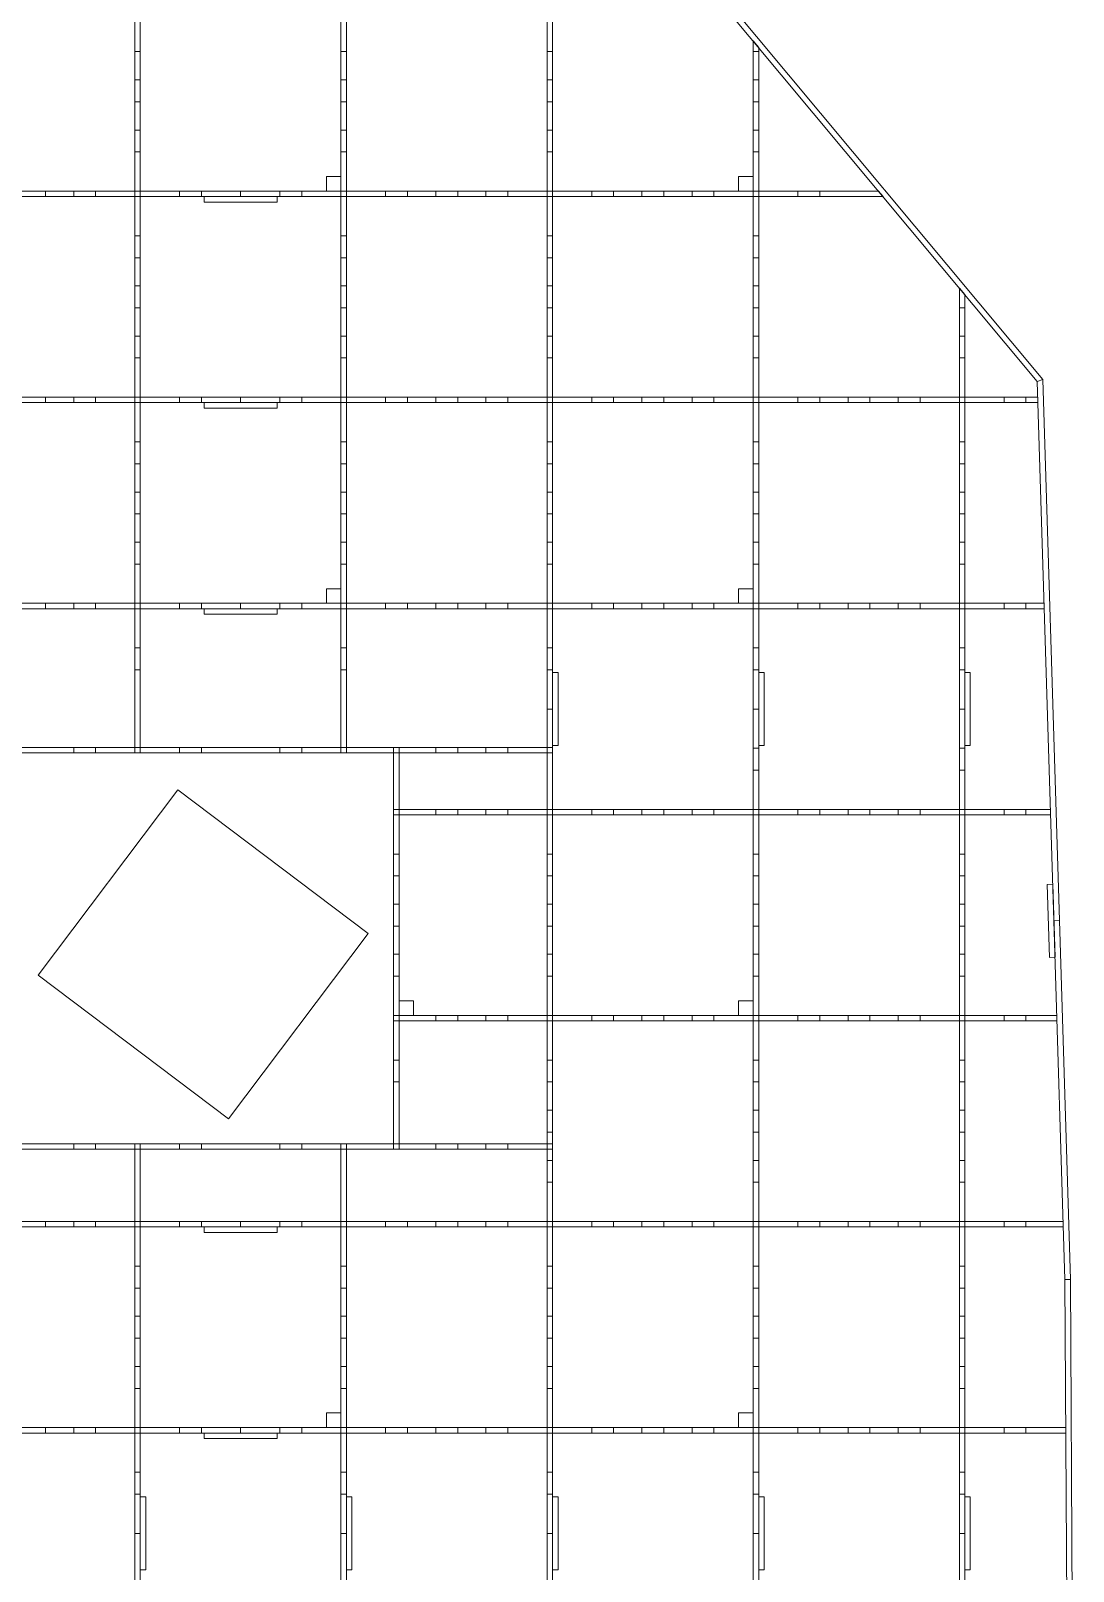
# Model space of a CAD drawing. Header units: millimetres. Extents: x -20225 to 19535, y -17853 to 10707.
# Drawn here: x 13927 to 16784, y -3579 to 644 of the extents above; entities that cross this region are included whole.
import ezdxf

# ---------------------------------------------------------------- set-up
doc = ezdxf.new("R2010")
doc.units = ezdxf.units.MM
doc.linetypes.add('HIDDEN', pattern=[1.905, 1.27, -0.635])

msp = doc.modelspace()

# ---------------------------------------------------------------- linework, layer by layer
at = {"linetype": 'Continuous', "lineweight": 15}
for p, q in [((16685.7, -317.1), (15417.5, 1202.9)), ((16700.5, -311.5), (15429.1, 1212.6)), ((14212, 754.7), (14212, 204.7)), ((14227, 204.7), (14227, 754.7)), ((14777, 754.7), (14777, 204.7)), ((14792, 204.7), (14792, 754.7)), ((15342, 754.7), (15342, 204.7)), ((15357, 204.7), (15357, 754.7)), ((15922, 598.3), (15907, 616.3)), ((15907, 616.3), (15907, 204.7)), ((15922, 204.7), (15922, 598.3)), ((14777, 244.7), (14737, 244.7)), ((14737, 244.7), (14737, 204.7)), ((14777, 204.7), (14777, 244.7)), ((15867, 244.7), (15867, 204.7)), ((15907, 244.7), (15867, 244.7)), ((15907, 204.7), (15907, 244.7)), ((14502, 189.7), (12242, 189.7)), ((14212, 204.7), (13662, 204.7)), ((14227, 204.7), (14212, 204.7)), ((14227, 189.7), (14212, 189.7)), ((14212, -360.3), (14212, 189.7)), ((14502, 204.7), (14227, 204.7)), ((14227, 189.7), (14227, -360.3)), ((14402, 174.7), (14402, 189.7)), ((14402, 189.7), (14602, 189.7)), ((14602, 174.7), (14402, 174.7)), ((14502, 189.7), (14502, 204.7)), ((14737, 204.7), (14502, 204.7)), ((15357, 189.7), (14502, 189.7)), ((14602, 189.7), (14602, 174.7)), ((14737, 204.7), (14777, 204.7)), ((14792, 204.7), (14777, 204.7)), ((14792, 189.7), (14777, 189.7)), ((14777, -360.3), (14777, 189.7)), ((15342, 204.7), (14792, 204.7)), ((14792, 189.7), (14792, -360.3)), ((15357, 204.7), (15342, 204.7)), ((15357, 189.7), (15342, 189.7)), ((15342, -360.3), (15342, 189.7)), ((16250.3, 204.7), (15357, 204.7)), ((15357, 189.7), (15357, 204.7)), ((15357, -360.3), (15357, 189.7)), ((15357, 189.7), (16262.9, 189.7)), ((15867, 204.7), (15907, 204.7)), ((15907, 204.7), (15922, 204.7)), ((15922, 189.7), (15907, 189.7)), ((15907, 189.7), (15907, -360.3)), ((15922, -360.3), (15922, 189.7)), ((16262.9, 189.7), (16250.3, 204.7)), ((16487, -79), (16472, -61)), ((16472, -61), (16472, -360.3)), ((16487, -360.3), (16487, -79)), ((16700.5, -311.5), (16685.7, -317.1)), ((16731.2, -1795.8), (16685.7, -317.1)), ((16746.2, -1795.3), (16700.5, -311.5)), ((12242, -360.3), (14502, -360.3)), ((14502, -375.3), (12242, -375.3)), ((14212, -360.3), (14227, -360.3)), ((14227, -375.3), (14212, -375.3)), ((14212, -925.3), (14212, -375.3)), ((14227, -375.3), (14227, -925.3)), ((14402, -390.3), (14402, -375.3)), ((14402, -375.3), (14602, -375.3)), ((14502, -375.3), (14502, -360.3)), ((14502, -360.3), (15357, -360.3)), ((15357, -375.3), (14502, -375.3)), ((14602, -375.3), (14602, -390.3)), ((14777, -360.3), (14792, -360.3)), ((14792, -375.3), (14777, -375.3)), ((14777, -925.3), (14777, -375.3)), ((14792, -375.3), (14792, -925.3)), ((15342, -360.3), (15357, -360.3)), ((15357, -375.3), (15342, -375.3)), ((15342, -925.3), (15342, -375.3)), ((15357, -375.3), (15357, -360.3)), ((16687, -360.3), (15357, -360.3)), ((15357, -375.3), (16687.5, -375.3)), ((15357, -925.3), (15357, -375.3)), ((15907, -360.3), (15922, -360.3)), ((15922, -375.3), (15907, -375.3)), ((15907, -375.3), (15907, -925.3)), ((15922, -925.3), (15922, -375.3)), ((16472, -360.3), (16487, -360.3)), ((16487, -375.3), (16472, -375.3)), ((16472, -375.3), (16472, -925.3)), ((16487, -925.3), (16487, -375.3)), ((16687.5, -375.3), (16687, -360.3)), ((14602, -390.3), (14402, -390.3)), ((14737, -925.3), (14737, -885.3)), ((14737, -885.3), (14777, -885.3)), ((14777, -885.3), (14777, -925.3)), ((15867, -885.3), (15867, -925.3)), ((15907, -885.3), (15867, -885.3)), ((15907, -925.3), (15907, -885.3)), ((12242, -925.3), (14502, -925.3)), ((14212, -925.3), (14227, -925.3)), ((14502, -940.3), (14502, -925.3)), ((14502, -925.3), (15357, -925.3)), ((14777, -925.3), (14737, -925.3)), ((14777, -925.3), (14792, -925.3)), ((15342, -925.3), (15357, -925.3)), ((15357, -940.3), (15357, -925.3)), ((16704.4, -925.3), (15357, -925.3)), ((15867, -925.3), (15907, -925.3)), ((15907, -925.3), (15922, -925.3)), ((16472, -925.3), (16487, -925.3)), ((16704.9, -940.3), (16704.4, -925.3)), ((14502, -940.3), (12242, -940.3)), ((14227, -940.3), (14212, -940.3)), ((14212, -1320.7), (14212, -940.3)), ((14227, -940.3), (14227, -1320.7)), ((14402, -955.3), (14402, -940.3)), ((14402, -940.3), (14602, -940.3)), ((14602, -955.3), (14402, -955.3)), ((15357, -940.3), (14502, -940.3)), ((14602, -940.3), (14602, -955.3)), ((14792, -940.3), (14777, -940.3)), ((14777, -1320.7), (14777, -940.3)), ((14792, -940.3), (14792, -1320.7)), ((15357, -940.3), (15342, -940.3)), ((15342, -1215.3), (15342, -940.3)), ((15357, -940.3), (16704.9, -940.3)), ((15357, -1115.3), (15357, -940.3)), ((15907, -940.3), (15907, -1215.3)), ((15922, -940.3), (15907, -940.3)), ((15922, -1215.3), (15922, -940.3)), ((16472, -940.3), (16472, -1215.3)), ((16487, -940.3), (16472, -940.3)), ((16487, -1215.3), (16487, -940.3)), ((15357, -1315.3), (15357, -1115.3)), ((15357, -1115.3), (15372, -1115.3)), ((15372, -1115.3), (15372, -1315.3)), ((15922, -1315.3), (15922, -1115.3)), ((15922, -1115.3), (15937, -1115.3)), ((15937, -1115.3), (15937, -1315.3)), ((16487, -1315.3), (16487, -1115.3)), ((16487, -1115.3), (16502, -1115.3)), ((16502, -1115.3), (16502, -1315.3)), ((15342, -1320.7), (15342, -1215.3)), ((15357, -1215.3), (15342, -1215.3)), ((15922, -1215.3), (15907, -1215.3)), ((15907, -1215.3), (15907, -1490.3)), ((15922, -1490.3), (15922, -1215.3)), ((16487, -1215.3), (16472, -1215.3)), ((16472, -1215.3), (16472, -1490.3)), ((16487, -1490.3), (16487, -1215.3)), ((13859.7, -1320.7), (14921.3, -1320.7)), ((14921.3, -1335.7), (13859.7, -1335.7)), ((14212, -1320.7), (14227, -1320.7)), ((14777, -1320.7), (14792, -1320.7)), ((14921.3, -2422.1), (14921.3, -1320.7)), ((14936.3, -1320.7), (14921.3, -1320.7)), ((14921.3, -1335.7), (14921.3, -1320.7)), ((14936.3, -1320.7), (14936.3, -2422.1)), ((14936.3, -1320.7), (15357, -1320.7)), ((14936.3, -1320.7), (14936.3, -1335.7)), ((15357, -1335.7), (14936.3, -1335.7)), ((15342, -1320.7), (15357, -1320.7)), ((15357, -1335.7), (15342, -1335.7)), ((15342, -1490.3), (15342, -1335.7)), ((15372, -1315.3), (15357, -1315.3)), ((15357, -1320.7), (15357, -1315.3)), ((15357, -1335.7), (15357, -1320.7)), ((15357, -1490.3), (15357, -1335.7)), ((15937, -1315.3), (15922, -1315.3)), ((16502, -1315.3), (16487, -1315.3)), ((14330, -1436.9), (13946.9, -1944.6)), ((14852, -1830.9), (14330, -1436.9)), ((14936.3, -1490.3), (14936.3, -1505.3)), ((14936.3, -1490.3), (15357, -1490.3)), ((15357, -1505.3), (14936.3, -1505.3)), ((15342, -1490.3), (15357, -1490.3)), ((15342, -2055.3), (15342, -1505.3)), ((15357, -1505.3), (15342, -1505.3)), ((16721.8, -1490.3), (15357, -1490.3)), ((15357, -1505.3), (15357, -1490.3)), ((15357, -1505.3), (16722.2, -1505.3)), ((15357, -2055.3), (15357, -1505.3)), ((15907, -1490.3), (15922, -1490.3)), ((15907, -1505.3), (15907, -2055.3)), ((15922, -1505.3), (15907, -1505.3)), ((15922, -2055.3), (15922, -1505.3)), ((16472, -1490.3), (16487, -1490.3)), ((16472, -1505.3), (16472, -2055.3)), ((16487, -1505.3), (16472, -1505.3)), ((16487, -2055.3), (16487, -1505.3)), ((16722.2, -1505.3), (16721.8, -1490.3)), ((16728.1, -1695.8), (16713.1, -1696.3)), ((16713.1, -1696.3), (16719.3, -1896.2)), ((16734.3, -1895.7), (16728.1, -1695.8)), ((16731.2, -1795.8), (16746.2, -1795.3)), ((16761.5, -2779.6), (16731.2, -1795.8)), ((16776.5, -2779.4), (16746.2, -1795.3)), ((14468.9, -2338.6), (14852, -1830.9)), ((16719.3, -1896.2), (16734.3, -1895.7)), ((13946.9, -1944.6), (14468.9, -2338.6)), ((14936.3, -2055.3), (14936.3, -2015.3)), ((14936.3, -2015.3), (14976.3, -2015.3)), ((14976.3, -2015.3), (14976.3, -2055.3)), ((15907, -2015.3), (15867, -2015.3)), ((15867, -2015.3), (15867, -2055.3)), ((15907, -2055.3), (15907, -2015.3)), ((14936.3, -2055.3), (14936.3, -2070.3)), ((14936.3, -2055.3), (15357, -2055.3)), ((14976.3, -2055.3), (14936.3, -2055.3)), ((15342, -2055.3), (15357, -2055.3)), ((15357, -2070.3), (15357, -2055.3)), ((16739.2, -2055.3), (15357, -2055.3)), ((15867, -2055.3), (15907, -2055.3)), ((15907, -2055.3), (15922, -2055.3)), ((16472, -2055.3), (16487, -2055.3)), ((16739.6, -2070.3), (16739.2, -2055.3)), ((15357, -2070.3), (14936.3, -2070.3)), ((15342, -2407.1), (15342, -2070.3)), ((15357, -2070.3), (15342, -2070.3)), ((15357, -2070.3), (16739.6, -2070.3)), ((15357, -2407.1), (15357, -2070.3)), ((15907, -2070.3), (15907, -2620.3)), ((15922, -2070.3), (15907, -2070.3)), ((15922, -2620.3), (15922, -2070.3)), ((16487, -2070.3), (16472, -2070.3)), ((16472, -2070.3), (16472, -2620.3)), ((16487, -2620.3), (16487, -2070.3)), ((13859.7, -2407.1), (14921.3, -2407.1)), ((14921.3, -2422.1), (14921.3, -2407.1)), ((14936.3, -2407.1), (15357, -2407.1)), ((14936.3, -2407.1), (14936.3, -2422.1)), ((15342, -2407.1), (15357, -2407.1)), ((15357, -2422.1), (15357, -2407.1)), ((14921.3, -2422.1), (13859.7, -2422.1)), ((14212, -2620.3), (14212, -2422.1)), ((14227, -2422.1), (14212, -2422.1)), ((14227, -2422.1), (14227, -2620.3)), ((14792, -2422.1), (14777, -2422.1)), ((14777, -2620.3), (14777, -2422.1)), ((14792, -2422.1), (14792, -2620.3)), ((14921.3, -2422.1), (14936.3, -2422.1)), ((15357, -2422.1), (14936.3, -2422.1)), ((15357, -2422.1), (15342, -2422.1)), ((15342, -2620.3), (15342, -2422.1)), ((15357, -2620.3), (15357, -2422.1)), ((12517, -2620.3), (14502, -2620.3)), ((14502, -2635.3), (12517, -2635.3)), ((14212, -2620.3), (14227, -2620.3)), ((14212, -3185.3), (14212, -2635.3)), ((14227, -2635.3), (14212, -2635.3)), ((14227, -2635.3), (14227, -3185.3)), ((14402, -2635.3), (14602, -2635.3)), ((14402, -2650.3), (14402, -2635.3)), ((14602, -2650.3), (14402, -2650.3)), ((14502, -2635.3), (14502, -2620.3)), ((14502, -2620.3), (15357, -2620.3)), ((15357, -2635.3), (14502, -2635.3)), ((14602, -2635.3), (14602, -2650.3)), ((14777, -2620.3), (14792, -2620.3)), ((14792, -2635.3), (14777, -2635.3)), ((14777, -3185.3), (14777, -2635.3)), ((14792, -2635.3), (14792, -3185.3)), ((15342, -2620.3), (15357, -2620.3)), ((15342, -3185.3), (15342, -2635.3)), ((15357, -2635.3), (15342, -2635.3)), ((15357, -2635.3), (15357, -2620.3)), ((16756.6, -2620.3), (15357, -2620.3)), ((15357, -2635.3), (16757, -2635.3)), ((15357, -3185.3), (15357, -2635.3)), ((15907, -2620.3), (15922, -2620.3)), ((15907, -2635.3), (15907, -3185.3)), ((15922, -2635.3), (15907, -2635.3)), ((15922, -3185.3), (15922, -2635.3)), ((16472, -2620.3), (16487, -2620.3)), ((16487, -2635.3), (16472, -2635.3)), ((16472, -2635.3), (16472, -3185.3)), ((16487, -3185.3), (16487, -2635.3)), ((16757, -2635.3), (16756.6, -2620.3)), ((16776.5, -2779.4), (16761.5, -2779.6)), ((16769.1, -4152.9), (16761.5, -2779.6)), ((16784.1, -4152.8), (16776.5, -2779.4)), ((14737, -3145.3), (14777, -3145.3)), ((14737, -3185.3), (14737, -3145.3)), ((14777, -3145.3), (14777, -3185.3)), ((15907, -3145.3), (15867, -3145.3)), ((15867, -3145.3), (15867, -3185.3)), ((15907, -3185.3), (15907, -3145.3)), ((12517, -3185.3), (14502, -3185.3)), ((14502, -3200.3), (12517, -3200.3)), ((14212, -3185.3), (14227, -3185.3)), ((14212, -3475.3), (14212, -3200.3)), ((14227, -3200.3), (14212, -3200.3)), ((14227, -3200.3), (14227, -3475.3)), ((14402, -3215.3), (14402, -3200.3)), ((14402, -3200.3), (14602, -3200.3)), ((14502, -3200.3), (14502, -3185.3)), ((14502, -3185.3), (15357, -3185.3)), ((15357, -3200.3), (14502, -3200.3)), ((14602, -3200.3), (14602, -3215.3)), ((14777, -3185.3), (14737, -3185.3)), ((14777, -3185.3), (14792, -3185.3)), ((14777, -3475.3), (14777, -3200.3)), ((14792, -3200.3), (14777, -3200.3)), ((14792, -3200.3), (14792, -3475.3)), ((15342, -3185.3), (15357, -3185.3)), ((15342, -3475.3), (15342, -3200.3)), ((15357, -3200.3), (15342, -3200.3)), ((15357, -3200.3), (15357, -3185.3)), ((16763.7, -3185.3), (15357, -3185.3)), ((15357, -3200.3), (16763.8, -3200.3)), ((15357, -3375.3), (15357, -3200.3)), ((15867, -3185.3), (15907, -3185.3)), ((15907, -3185.3), (15922, -3185.3)), ((15907, -3200.3), (15907, -3475.3)), ((15922, -3200.3), (15907, -3200.3)), ((15922, -3475.3), (15922, -3200.3)), ((16472, -3185.3), (16487, -3185.3)), ((16472, -3200.3), (16472, -3475.3)), ((16487, -3200.3), (16472, -3200.3)), ((16487, -3475.3), (16487, -3200.3)), ((16763.8, -3200.3), (16763.7, -3185.3)), ((14602, -3215.3), (14402, -3215.3)), ((14227, -3575.3), (14227, -3375.3)), ((14227, -3375.3), (14242, -3375.3)), ((14242, -3375.3), (14242, -3575.3)), ((14792, -3575.3), (14792, -3375.3)), ((14792, -3375.3), (14807, -3375.3)), ((14807, -3375.3), (14807, -3575.3)), ((15357, -3375.3), (15372, -3375.3)), ((15357, -3575.3), (15357, -3375.3)), ((15372, -3375.3), (15372, -3575.3)), ((15922, -3375.3), (15937, -3375.3)), ((15922, -3575.3), (15922, -3375.3)), ((15937, -3375.3), (15937, -3575.3)), ((16487, -3375.3), (16502, -3375.3)), ((16487, -3575.3), (16487, -3375.3)), ((16502, -3375.3), (16502, -3575.3)), ((14227, -3475.3), (14212, -3475.3)), ((14212, -3750.3), (14212, -3475.3)), ((14227, -3475.3), (14227, -3750.3)), ((14792, -3475.3), (14777, -3475.3)), ((14777, -3750.3), (14777, -3475.3)), ((14792, -3475.3), (14792, -3750.3)), ((15357, -3475.3), (15342, -3475.3)), ((15342, -3750.3), (15342, -3475.3)), ((15907, -3475.3), (15907, -3750.3)), ((15922, -3475.3), (15907, -3475.3)), ((15922, -3750.3), (15922, -3475.3)), ((16472, -3475.3), (16472, -3750.3)), ((16487, -3475.3), (16472, -3475.3)), ((16487, -3750.3), (16487, -3475.3)), ((14242, -3575.3), (14227, -3575.3)), ((14807, -3575.3), (14792, -3575.3)), ((15372, -3575.3), (15357, -3575.3)), ((15357, -3750.3), (15357, -3575.3)), ((15937, -3575.3), (15922, -3575.3)), ((16502, -3575.3), (16487, -3575.3))]:
    msp.add_line(p, q, dxfattribs=at)
at = {"linetype": 'HIDDEN', "lineweight": 0}
for p, q in [((14212, 587.2), (14227, 587.2)), ((14777, 587.2), (14792, 587.2)), ((15342, 587.2), (15357, 587.2)), ((15907, 587.2), (15922, 587.2)), ((14227, 509.7), (14212, 509.7)), ((14792, 509.7), (14777, 509.7)), ((15357, 509.7), (15342, 509.7)), ((15922, 509.7), (15907, 509.7)), ((14212, 449.7), (14227, 449.7)), ((14777, 449.7), (14792, 449.7)), ((15342, 449.7), (15357, 449.7)), ((15907, 449.7), (15922, 449.7)), ((14227, 372.2), (14212, 372.2)), ((14792, 372.2), (14777, 372.2)), ((15357, 372.2), (15342, 372.2)), ((15922, 372.2), (15907, 372.2)), ((14212, 312.2), (14227, 312.2)), ((14777, 312.2), (14792, 312.2)), ((15342, 312.2), (15357, 312.2)), ((15907, 312.2), (15922, 312.2)), ((13967, 189.7), (13967, 204.7)), ((14044.5, 204.7), (14044.5, 189.7)), ((14104.5, 189.7), (14104.5, 204.7)), ((14212, 189.7), (14212, 204.7)), ((14227, 204.7), (14227, 189.7)), ((14334.5, 204.7), (14334.5, 189.7)), ((14394.5, 189.7), (14394.5, 204.7)), ((14609.5, 204.7), (14609.5, 189.7)), ((14669.5, 189.7), (14669.5, 204.7)), ((14777, 189.7), (14777, 204.7)), ((14792, 204.7), (14792, 189.7)), ((14899.5, 204.7), (14899.5, 189.7)), ((14959.5, 189.7), (14959.5, 204.7)), ((15037, 204.7), (15037, 189.7)), ((15097, 189.7), (15097, 204.7)), ((15174.5, 204.7), (15174.5, 189.7)), ((15234.5, 189.7), (15234.5, 204.7)), ((15342, 189.7), (15342, 204.7)), ((15464.5, 204.7), (15464.5, 189.7)), ((15524.5, 189.7), (15524.5, 204.7)), ((15602, 204.7), (15602, 189.7)), ((15662, 189.7), (15662, 204.7)), ((15739.5, 204.7), (15739.5, 189.7)), ((15799.5, 189.7), (15799.5, 204.7)), ((15907, 189.7), (15907, 204.7)), ((15922, 204.7), (15922, 189.7)), ((16029.5, 204.7), (16029.5, 189.7)), ((16089.5, 189.7), (16089.5, 204.7)), ((14227, 82.2), (14212, 82.2)), ((14792, 82.2), (14777, 82.2)), ((15357, 82.2), (15342, 82.2)), ((15922, 82.2), (15907, 82.2)), ((14212, 22.2), (14227, 22.2)), ((14777, 22.2), (14792, 22.2)), ((15342, 22.2), (15357, 22.2)), ((15907, 22.2), (15922, 22.2)), ((14227, -55.3), (14212, -55.3)), ((14792, -55.3), (14777, -55.3)), ((15357, -55.3), (15342, -55.3)), ((15922, -55.3), (15907, -55.3)), ((14212, -115.3), (14227, -115.3)), ((14777, -115.3), (14792, -115.3)), ((15342, -115.3), (15357, -115.3)), ((15907, -115.3), (15922, -115.3)), ((16472, -115.3), (16487, -115.3)), ((14227, -192.8), (14212, -192.8)), ((14792, -192.8), (14777, -192.8)), ((15357, -192.8), (15342, -192.8)), ((15922, -192.8), (15907, -192.8)), ((16487, -192.8), (16472, -192.8)), ((14212, -252.8), (14227, -252.8)), ((14777, -252.8), (14792, -252.8)), ((15342, -252.8), (15357, -252.8)), ((15907, -252.8), (15922, -252.8)), ((16472, -252.8), (16487, -252.8)), ((13967, -375.3), (13967, -360.3)), ((14044.5, -360.3), (14044.5, -375.3)), ((14104.5, -375.3), (14104.5, -360.3)), ((14212, -375.3), (14212, -360.3)), ((14227, -360.3), (14227, -375.3)), ((14334.5, -360.3), (14334.5, -375.3)), ((14394.5, -375.3), (14394.5, -360.3)), ((14609.5, -360.3), (14609.5, -375.3)), ((14669.5, -375.3), (14669.5, -360.3)), ((14777, -375.3), (14777, -360.3)), ((14792, -360.3), (14792, -375.3)), ((14899.5, -360.3), (14899.5, -375.3)), ((14959.5, -375.3), (14959.5, -360.3)), ((15037, -360.3), (15037, -375.3)), ((15097, -375.3), (15097, -360.3)), ((15174.5, -360.3), (15174.5, -375.3)), ((15234.5, -375.3), (15234.5, -360.3)), ((15342, -375.3), (15342, -360.3)), ((15464.5, -360.3), (15464.5, -375.3)), ((15524.5, -375.3), (15524.5, -360.3)), ((15602, -360.3), (15602, -375.3)), ((15662, -375.3), (15662, -360.3)), ((15739.5, -360.3), (15739.5, -375.3)), ((15799.5, -375.3), (15799.5, -360.3)), ((15907, -375.3), (15907, -360.3)), ((15922, -360.3), (15922, -375.3)), ((16029.5, -360.3), (16029.5, -375.3)), ((16089.5, -375.3), (16089.5, -360.3)), ((16167, -360.3), (16167, -375.3)), ((16227, -375.3), (16227, -360.3)), ((16304.5, -360.3), (16304.5, -375.3)), ((16364.5, -375.3), (16364.5, -360.3)), ((16472, -375.3), (16472, -360.3)), ((16487, -360.3), (16487, -375.3)), ((16594.5, -360.3), (16594.5, -375.3)), ((16654.5, -375.3), (16654.5, -360.3)), ((14227, -482.8), (14212, -482.8)), ((14792, -482.8), (14777, -482.8)), ((15357, -482.8), (15342, -482.8)), ((15922, -482.8), (15907, -482.8)), ((16487, -482.8), (16472, -482.8)), ((14212, -542.8), (14227, -542.8)), ((14777, -542.8), (14792, -542.8)), ((15342, -542.8), (15357, -542.8)), ((15907, -542.8), (15922, -542.8)), ((16472, -542.8), (16487, -542.8)), ((14227, -620.3), (14212, -620.3)), ((14792, -620.3), (14777, -620.3)), ((15357, -620.3), (15342, -620.3)), ((15922, -620.3), (15907, -620.3)), ((16487, -620.3), (16472, -620.3)), ((14212, -680.3), (14227, -680.3)), ((14777, -680.3), (14792, -680.3)), ((15342, -680.3), (15357, -680.3)), ((15907, -680.3), (15922, -680.3)), ((16472, -680.3), (16487, -680.3)), ((14227, -757.8), (14212, -757.8)), ((14792, -757.8), (14777, -757.8)), ((15357, -757.8), (15342, -757.8)), ((15922, -757.8), (15907, -757.8)), ((16487, -757.8), (16472, -757.8)), ((14212, -817.8), (14227, -817.8)), ((14777, -817.8), (14792, -817.8)), ((15342, -817.8), (15357, -817.8)), ((15907, -817.8), (15922, -817.8)), ((16472, -817.8), (16487, -817.8)), ((13967, -940.3), (13967, -925.3)), ((14044.5, -925.3), (14044.5, -940.3)), ((14104.5, -940.3), (14104.5, -925.3)), ((14212, -940.3), (14212, -925.3)), ((14227, -925.3), (14227, -940.3)), ((14334.5, -925.3), (14334.5, -940.3)), ((14394.5, -940.3), (14394.5, -925.3)), ((14609.5, -925.3), (14609.5, -940.3)), ((14669.5, -940.3), (14669.5, -925.3)), ((14777, -940.3), (14777, -925.3)), ((14792, -925.3), (14792, -940.3)), ((14899.5, -925.3), (14899.5, -940.3)), ((14959.5, -940.3), (14959.5, -925.3)), ((15037, -925.3), (15037, -940.3)), ((15097, -940.3), (15097, -925.3)), ((15174.5, -925.3), (15174.5, -940.3)), ((15234.5, -940.3), (15234.5, -925.3)), ((15342, -940.3), (15342, -925.3)), ((15464.5, -925.3), (15464.5, -940.3)), ((15524.5, -940.3), (15524.5, -925.3)), ((15602, -925.3), (15602, -940.3)), ((15662, -940.3), (15662, -925.3)), ((15739.5, -925.3), (15739.5, -940.3)), ((15799.5, -940.3), (15799.5, -925.3)), ((15907, -940.3), (15907, -925.3)), ((15922, -925.3), (15922, -940.3)), ((16029.5, -925.3), (16029.5, -940.3)), ((16089.5, -940.3), (16089.5, -925.3)), ((16167, -925.3), (16167, -940.3)), ((16227, -940.3), (16227, -925.3)), ((16304.5, -925.3), (16304.5, -940.3)), ((16364.5, -940.3), (16364.5, -925.3)), ((16472, -940.3), (16472, -925.3)), ((16487, -925.3), (16487, -940.3)), ((16594.5, -925.3), (16594.5, -940.3)), ((16654.5, -940.3), (16654.5, -925.3)), ((14227, -1047.8), (14212, -1047.8)), ((14792, -1047.8), (14777, -1047.8)), ((15357, -1047.8), (15342, -1047.8)), ((15922, -1047.8), (15907, -1047.8)), ((16487, -1047.8), (16472, -1047.8)), ((14212, -1107.8), (14227, -1107.8)), ((14777, -1107.8), (14792, -1107.8)), ((15342, -1107.8), (15357, -1107.8)), ((15907, -1107.8), (15922, -1107.8)), ((16472, -1107.8), (16487, -1107.8)), ((14044.5, -1320.7), (14044.5, -1335.7)), ((14104.5, -1335.7), (14104.5, -1320.7)), ((14212, -1335.7), (14212, -1320.7)), ((14227, -1320.7), (14227, -1335.7)), ((14334.5, -1320.7), (14334.5, -1335.7)), ((14394.5, -1335.7), (14394.5, -1320.7)), ((14609.5, -1320.7), (14609.5, -1335.7)), ((14669.5, -1335.7), (14669.5, -1320.7)), ((14777, -1335.7), (14777, -1320.7)), ((14792, -1320.7), (14792, -1335.7)), ((14921.3, -1335.7), (14936.3, -1335.7)), ((15037, -1320.7), (15037, -1335.7)), ((15097, -1335.7), (15097, -1320.7)), ((15174.5, -1320.7), (15174.5, -1335.7)), ((15234.5, -1335.7), (15234.5, -1320.7)), ((15342, -1320.7), (15342, -1335.7)), ((15922, -1322.8), (15907, -1322.8)), ((16487, -1322.8), (16472, -1322.8)), ((15907, -1382.8), (15922, -1382.8)), ((16472, -1382.8), (16487, -1382.8)), ((14921.3, -1490.3), (14936.3, -1490.3)), ((14936.3, -1505.3), (14921.3, -1505.3)), ((15037, -1490.3), (15037, -1505.3)), ((15097, -1505.3), (15097, -1490.3)), ((15174.5, -1490.3), (15174.5, -1505.3)), ((15234.5, -1505.3), (15234.5, -1490.3)), ((15342, -1505.3), (15342, -1490.3)), ((15464.5, -1490.3), (15464.5, -1505.3)), ((15524.5, -1505.3), (15524.5, -1490.3)), ((15602, -1490.3), (15602, -1505.3)), ((15662, -1505.3), (15662, -1490.3)), ((15739.5, -1490.3), (15739.5, -1505.3)), ((15799.5, -1505.3), (15799.5, -1490.3)), ((15907, -1505.3), (15907, -1490.3)), ((15922, -1490.3), (15922, -1505.3)), ((16029.5, -1490.3), (16029.5, -1505.3)), ((16089.5, -1505.3), (16089.5, -1490.3)), ((16167, -1490.3), (16167, -1505.3)), ((16227, -1505.3), (16227, -1490.3)), ((16304.5, -1490.3), (16304.5, -1505.3)), ((16364.5, -1505.3), (16364.5, -1490.3)), ((16472, -1505.3), (16472, -1490.3)), ((16487, -1490.3), (16487, -1505.3)), ((16594.5, -1490.3), (16594.5, -1505.3)), ((16654.5, -1505.3), (16654.5, -1490.3)), ((14936.3, -1612.8), (14921.3, -1612.8)), ((15357, -1612.8), (15342, -1612.8)), ((15922, -1612.8), (15907, -1612.8)), ((16487, -1612.8), (16472, -1612.8)), ((14921.3, -1672.8), (14936.3, -1672.8)), ((15342, -1672.8), (15357, -1672.8)), ((15907, -1672.8), (15922, -1672.8)), ((16472, -1672.8), (16487, -1672.8)), ((14936.3, -1750.3), (14921.3, -1750.3)), ((15357, -1750.3), (15342, -1750.3)), ((15922, -1750.3), (15907, -1750.3)), ((16487, -1750.3), (16472, -1750.3)), ((14921.3, -1810.3), (14936.3, -1810.3)), ((15342, -1810.3), (15357, -1810.3)), ((15907, -1810.3), (15922, -1810.3)), ((16472, -1810.3), (16487, -1810.3)), ((14936.3, -1887.8), (14921.3, -1887.8)), ((15357, -1887.8), (15342, -1887.8)), ((15922, -1887.8), (15907, -1887.8)), ((16487, -1887.8), (16472, -1887.8)), ((14921.3, -1947.8), (14936.3, -1947.8)), ((15342, -1947.8), (15357, -1947.8)), ((15907, -1947.8), (15922, -1947.8)), ((16472, -1947.8), (16487, -1947.8)), ((14921.3, -2055.3), (14936.3, -2055.3)), ((15037, -2055.3), (15037, -2070.3)), ((15097, -2070.3), (15097, -2055.3)), ((15174.5, -2055.3), (15174.5, -2070.3)), ((15234.5, -2070.3), (15234.5, -2055.3)), ((15342, -2070.3), (15342, -2055.3)), ((15464.5, -2055.3), (15464.5, -2070.3)), ((15524.5, -2070.3), (15524.5, -2055.3)), ((15602, -2055.3), (15602, -2070.3)), ((15662, -2070.3), (15662, -2055.3)), ((15739.5, -2055.3), (15739.5, -2070.3)), ((15799.5, -2070.3), (15799.5, -2055.3)), ((15907, -2070.3), (15907, -2055.3)), ((15922, -2055.3), (15922, -2070.3)), ((16029.5, -2055.3), (16029.5, -2070.3)), ((16089.5, -2070.3), (16089.5, -2055.3)), ((16167, -2055.3), (16167, -2070.3)), ((16227, -2070.3), (16227, -2055.3)), ((16304.5, -2055.3), (16304.5, -2070.3)), ((16364.5, -2070.3), (16364.5, -2055.3)), ((16472, -2070.3), (16472, -2055.3)), ((16487, -2055.3), (16487, -2070.3)), ((16594.5, -2055.3), (16594.5, -2070.3)), ((16654.5, -2070.3), (16654.5, -2055.3)), ((14936.3, -2070.3), (14921.3, -2070.3)), ((14936.3, -2177.8), (14921.3, -2177.8)), ((15357, -2177.8), (15342, -2177.8)), ((15922, -2177.8), (15907, -2177.8)), ((16487, -2177.8), (16472, -2177.8)), ((14921.3, -2237.8), (14936.3, -2237.8)), ((15342, -2237.8), (15357, -2237.8)), ((15907, -2237.8), (15922, -2237.8)), ((16472, -2237.8), (16487, -2237.8)), ((15357, -2315.3), (15342, -2315.3)), ((15922, -2315.3), (15907, -2315.3)), ((16487, -2315.3), (16472, -2315.3)), ((14044.5, -2407.1), (14044.5, -2422.1)), ((14104.5, -2422.1), (14104.5, -2407.1)), ((14212, -2422.1), (14212, -2407.1)), ((14227, -2407.1), (14227, -2422.1)), ((14334.5, -2407.1), (14334.5, -2422.1)), ((14394.5, -2422.1), (14394.5, -2407.1)), ((14609.5, -2407.1), (14609.5, -2422.1)), ((14669.5, -2422.1), (14669.5, -2407.1)), ((14777, -2422.1), (14777, -2407.1)), ((14792, -2407.1), (14792, -2422.1)), ((14936.3, -2407.1), (14921.3, -2407.1)), ((15037, -2407.1), (15037, -2422.1)), ((15097, -2422.1), (15097, -2407.1)), ((15174.5, -2407.1), (15174.5, -2422.1)), ((15234.5, -2422.1), (15234.5, -2407.1)), ((15342, -2375.3), (15357, -2375.3)), ((15342, -2407.1), (15342, -2422.1)), ((15907, -2375.3), (15922, -2375.3)), ((16472, -2375.3), (16487, -2375.3)), ((15357, -2452.8), (15342, -2452.8)), ((15922, -2452.8), (15907, -2452.8)), ((16487, -2452.8), (16472, -2452.8)), ((15342, -2512.8), (15357, -2512.8)), ((15907, -2512.8), (15922, -2512.8)), ((16472, -2512.8), (16487, -2512.8)), ((13967, -2635.3), (13967, -2620.3)), ((14044.5, -2620.3), (14044.5, -2635.3)), ((14104.5, -2635.3), (14104.5, -2620.3)), ((14212, -2635.3), (14212, -2620.3)), ((14227, -2620.3), (14227, -2635.3)), ((14334.5, -2620.3), (14334.5, -2635.3)), ((14394.5, -2635.3), (14394.5, -2620.3)), ((14609.5, -2620.3), (14609.5, -2635.3)), ((14669.5, -2635.3), (14669.5, -2620.3)), ((14777, -2635.3), (14777, -2620.3)), ((14792, -2620.3), (14792, -2635.3)), ((14899.5, -2620.3), (14899.5, -2635.3)), ((14959.5, -2635.3), (14959.5, -2620.3)), ((15037, -2620.3), (15037, -2635.3)), ((15097, -2635.3), (15097, -2620.3)), ((15174.5, -2620.3), (15174.5, -2635.3)), ((15234.5, -2635.3), (15234.5, -2620.3)), ((15342, -2635.3), (15342, -2620.3)), ((15464.5, -2620.3), (15464.5, -2635.3)), ((15524.5, -2635.3), (15524.5, -2620.3)), ((15602, -2620.3), (15602, -2635.3)), ((15662, -2635.3), (15662, -2620.3)), ((15739.5, -2620.3), (15739.5, -2635.3)), ((15799.5, -2635.3), (15799.5, -2620.3)), ((15907, -2635.3), (15907, -2620.3)), ((15922, -2620.3), (15922, -2635.3)), ((16029.5, -2620.3), (16029.5, -2635.3)), ((16089.5, -2635.3), (16089.5, -2620.3)), ((16167, -2620.3), (16167, -2635.3)), ((16227, -2635.3), (16227, -2620.3)), ((16304.5, -2620.3), (16304.5, -2635.3)), ((16364.5, -2635.3), (16364.5, -2620.3)), ((16472, -2635.3), (16472, -2620.3)), ((16487, -2620.3), (16487, -2635.3)), ((16594.5, -2620.3), (16594.5, -2635.3)), ((16654.5, -2635.3), (16654.5, -2620.3)), ((14227, -2742.8), (14212, -2742.8)), ((14792, -2742.8), (14777, -2742.8)), ((15357, -2742.8), (15342, -2742.8)), ((15922, -2742.8), (15907, -2742.8)), ((16487, -2742.8), (16472, -2742.8)), ((14212, -2802.8), (14227, -2802.8)), ((14777, -2802.8), (14792, -2802.8)), ((15342, -2802.8), (15357, -2802.8)), ((15907, -2802.8), (15922, -2802.8)), ((16472, -2802.8), (16487, -2802.8)), ((14227, -2880.3), (14212, -2880.3)), ((14792, -2880.3), (14777, -2880.3)), ((15357, -2880.3), (15342, -2880.3)), ((15922, -2880.3), (15907, -2880.3)), ((16487, -2880.3), (16472, -2880.3)), ((14212, -2940.3), (14227, -2940.3)), ((14777, -2940.3), (14792, -2940.3)), ((15342, -2940.3), (15357, -2940.3)), ((15907, -2940.3), (15922, -2940.3)), ((16472, -2940.3), (16487, -2940.3)), ((14227, -3017.8), (14212, -3017.8)), ((14792, -3017.8), (14777, -3017.8)), ((15357, -3017.8), (15342, -3017.8)), ((15922, -3017.8), (15907, -3017.8)), ((16487, -3017.8), (16472, -3017.8)), ((14212, -3077.8), (14227, -3077.8)), ((14777, -3077.8), (14792, -3077.8)), ((15342, -3077.8), (15357, -3077.8)), ((15907, -3077.8), (15922, -3077.8)), ((16472, -3077.8), (16487, -3077.8)), ((13967, -3200.3), (13967, -3185.3)), ((14044.5, -3185.3), (14044.5, -3200.3)), ((14104.5, -3200.3), (14104.5, -3185.3)), ((14212, -3200.3), (14212, -3185.3)), ((14227, -3185.3), (14227, -3200.3)), ((14334.5, -3185.3), (14334.5, -3200.3)), ((14394.5, -3200.3), (14394.5, -3185.3)), ((14609.5, -3185.3), (14609.5, -3200.3)), ((14669.5, -3200.3), (14669.5, -3185.3)), ((14777, -3200.3), (14777, -3185.3)), ((14792, -3185.3), (14792, -3200.3)), ((14899.5, -3185.3), (14899.5, -3200.3)), ((14959.5, -3200.3), (14959.5, -3185.3)), ((15037, -3185.3), (15037, -3200.3)), ((15097, -3200.3), (15097, -3185.3)), ((15174.5, -3185.3), (15174.5, -3200.3)), ((15234.5, -3200.3), (15234.5, -3185.3)), ((15342, -3200.3), (15342, -3185.3)), ((15464.5, -3185.3), (15464.5, -3200.3)), ((15524.5, -3200.3), (15524.5, -3185.3)), ((15602, -3185.3), (15602, -3200.3)), ((15662, -3200.3), (15662, -3185.3)), ((15739.5, -3185.3), (15739.5, -3200.3)), ((15799.5, -3200.3), (15799.5, -3185.3)), ((15907, -3200.3), (15907, -3185.3)), ((15922, -3185.3), (15922, -3200.3)), ((16029.5, -3185.3), (16029.5, -3200.3)), ((16089.5, -3200.3), (16089.5, -3185.3)), ((16167, -3185.3), (16167, -3200.3)), ((16227, -3200.3), (16227, -3185.3)), ((16304.5, -3185.3), (16304.5, -3200.3)), ((16364.5, -3200.3), (16364.5, -3185.3)), ((16472, -3200.3), (16472, -3185.3)), ((16487, -3185.3), (16487, -3200.3)), ((16594.5, -3185.3), (16594.5, -3200.3)), ((16654.5, -3200.3), (16654.5, -3185.3)), ((14227, -3307.8), (14212, -3307.8)), ((14792, -3307.8), (14777, -3307.8)), ((15357, -3307.8), (15342, -3307.8)), ((15922, -3307.8), (15907, -3307.8)), ((16487, -3307.8), (16472, -3307.8)), ((14212, -3367.8), (14227, -3367.8)), ((14777, -3367.8), (14792, -3367.8)), ((15342, -3367.8), (15357, -3367.8)), ((15907, -3367.8), (15922, -3367.8)), ((16472, -3367.8), (16487, -3367.8))]:
    msp.add_line(p, q, dxfattribs=at)

doc.saveas('drawing.dxf')
